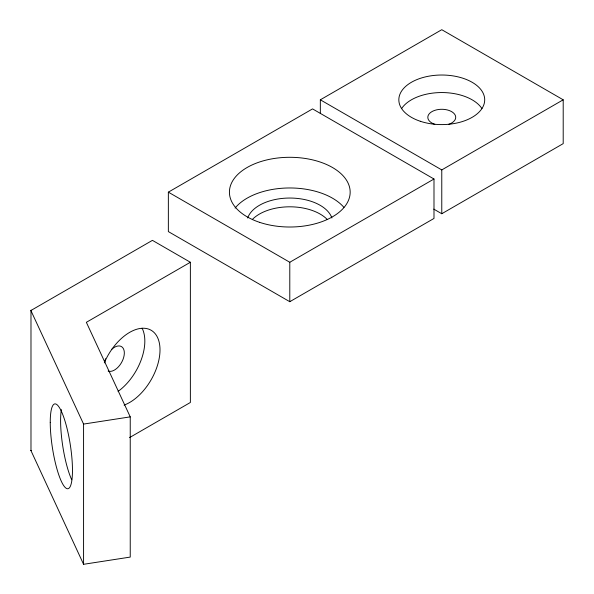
<?xml version="1.0" encoding="UTF-8"?>
<svg xmlns="http://www.w3.org/2000/svg" width="594" height="594" viewBox="0 0 594 594"><rect width="100%" height="100%" fill="white"/><g stroke="black" fill="none" stroke-linecap="round" stroke-linejoin="round"><path stroke-width="0.89" d="M320.337 113.499L320.337 99.807L441.773 29.7L563.201 99.807L563.201 143.629L441.773 213.736L433.783 209.125M168.354 192.152L312.563 108.902L433.991 179.009L433.991 218.444L289.79 301.7L168.354 231.593L168.354 192.152L289.79 262.266L433.991 179.009M190.37 262.266L86.353 322.319L130.235 416.862L130.235 557.083L83.576 564.3L30.985 450.683L30.985 310.462L152.42 240.355L190.37 262.266L190.37 402.48L129.559 437.592M320.337 99.807L441.773 169.921L563.201 99.807M31.311 310.276L30.799 310.35L83.576 424.079L83.576 564.3M83.576 424.079L130.235 416.862M441.773 169.921L441.773 213.736M289.79 262.266L289.79 301.7M111.917 349.131A13.952 8.056 -60 0 1 124.101 355.568A13.952 8.056 -60 0 1 108.13 371.05M104.685 362.823A13.952 8.056 -60 0 1 105.621 358.731M104.321 362.734A42.931 24.785 -60 0 1 142.864 328.237A42.931 24.785 -60 0 1 158.494 361.694A42.931 24.785 -60 0 1 124.109 405.093M142.122 328.23A42.931 24.785 -60 0 1 118.072 391.394M71.718 479.759A42.931 9.073 81.2 0 1 61.375 409.608M235.076 208.093A60.373 34.86 0 0 1 289.13 187.971A60.373 34.86 0 0 1 343.933 207.403M247.683 217.983A42.931 24.785 0 0 1 289.79 198.04A42.931 24.785 0 0 1 331.898 217.983M252.613 219.201A42.931 24.785 0 0 1 326.975 219.201M434.793 124.309A13.952 8.056 0 0 1 431.081 112.155A13.952 8.056 0 0 1 452.457 112.155A13.952 8.056 0 0 1 448.745 124.309M401.589 108.605A42.931 24.785 0 0 1 441.773 92.553A42.931 24.785 0 0 1 481.957 108.605M31.311 450.49L30.799 450.571L31.311 450.49M50.245 422.364A42.931 9.073 81.2 0 0 66.907 488.632A42.931 9.073 81.2 0 0 66.907 427.918A42.931 9.073 81.2 0 0 50.245 422.364M259.6 222.342A60.373 34.86 0 0 0 350.163 192.152A60.373 34.86 0 0 0 259.6 161.969A60.373 34.86 0 0 0 259.6 222.342M420.307 121.273A42.931 24.785 0 0 0 484.704 99.807A42.931 24.785 0 0 0 420.307 78.341A42.931 24.785 0 0 0 420.307 121.273"/></g></svg>
